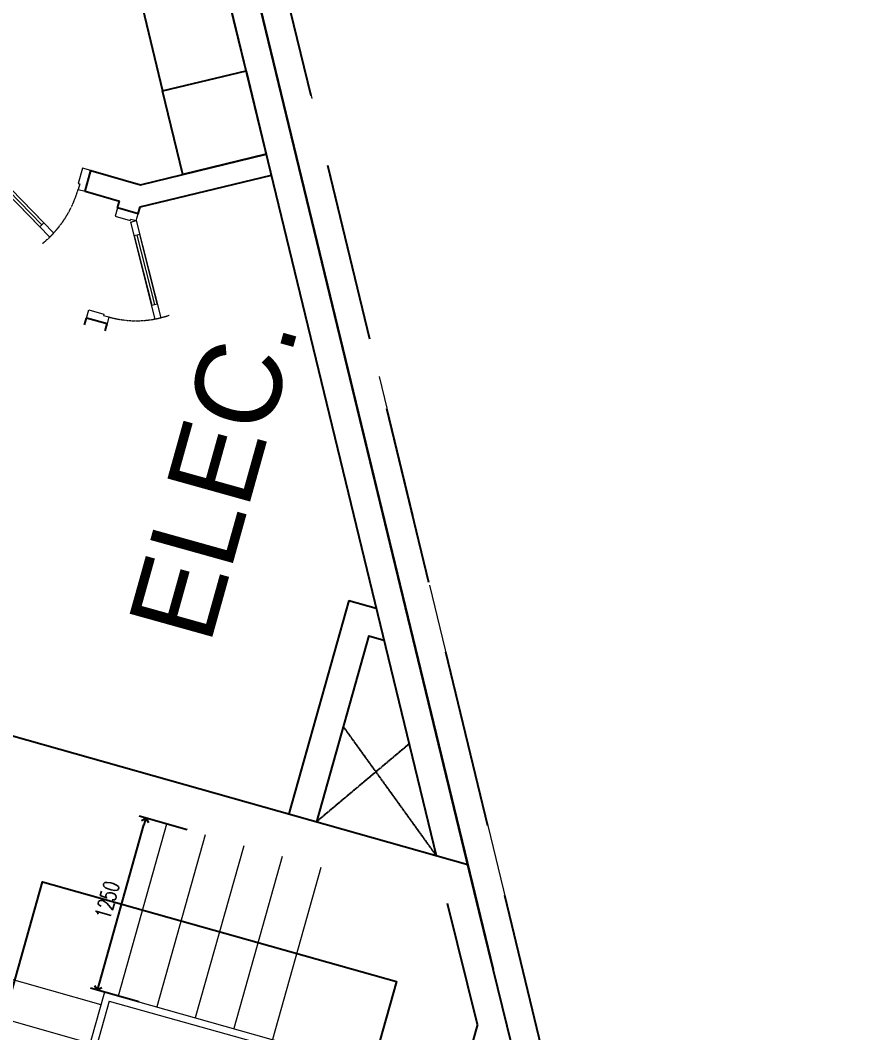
# Model space of a CAD drawing. Header units: millimetres. Extents: x -361611864 to 361244677, y -284134798 to 284403648.
# Drawn here: x -15608 to -9769, y 173992 to 181068 of the extents above; entities that cross this region are included whole.
import ezdxf
from ezdxf.xclip import XClip

# ---------------------------------------------------------------- set-up
doc = ezdxf.new("R2010")
doc.units = ezdxf.units.MM
doc.header["$MEASUREMENT"] = 0
doc.header["$XCLIPFRAME"] = 0
for name, pattern in [('DASH', [0.35, 0.25, -0.1]), ('DASHED2', [0.375, 0.25, -0.125]), ('HIDDEN', [0.375, 0.25, -0.125]), ('Xref_ST_MBDV Cot vach 30.7.2022$0$HIDDEN', [0.375, 0.25, -0.125])]:
    doc.linetypes.add(name, pattern=pattern)
for name, color, linetype in [('220403_HDN_Penthouse Plan$0$A-_FURN----_E-_N', 251, 'Continuous'), ('A-ANNO-ROOM', 50, 'Continuous'), ('A-CORE-OTLN', 160, 'Continuous'), ('A-FLOR-STRS-ARROW', 8, 'Continuous'), ('KT-Tuong', 1, 'Continuous'), ('Xref_NT1+NT2 Cot vach HIGH$0$ccu12-Thay', 7, 'Continuous'), ('Xref_NT1+NT2 Cot vach HIGH$0$KT-Text', 7, 'Continuous'), ('Xref_NT1+NT2_MBDV Cot vach_220729$0$ccu12-Thay', 7, 'Continuous'), ('Xref_ST_MBDV Cot vach 30.7.2022$0$KT-Khuat', 9, 'Xref_ST_MBDV Cot vach 30.7.2022$0$HIDDEN')]:
    doc.layers.add(name, color=color, linetype=linetype)
doc.layers.add('A-COLUMN UPDATE', color=7, linetype='Continuous', true_color=0xff1f1f)
for name, color, linetype, lineweight in [('A-DOOR', 1, 'Continuous', 9), ('CUA', 37, 'Continuous', 13), ('D-building block', 8, 'Continuous', 13), ('KT-Kich thuoc', 159, 'Continuous', 18)]:
    doc.layers.add(name, color=color, linetype=linetype, lineweight=lineweight)
doc.styles.add('220126_HDN_HBA typical plan$0$211210_HDN_HBA_TYPICAL PLAN CORE OPT 1$0$HBA-Text', font='GOTHIC.TTF')
doc.styles.add('Xref_NT1+NT2_MBDV Cot vach_220729$0$xref.N.Cot vach tang N2$0$DIM', font='vnsimli.shx', dxfattribs={"width": 0.7})
doc.dimstyles.new('Xref_NT1+NT2_MBDV Cot vach_220729$0$xref.N.Cot vach tang N2$0$CCU 1-100 A1', dxfattribs={"dimscale": 100, "dimtxt": 2.2, "dimasz": 1, "dimexe": 1, "dimexo": 0, "dimgap": 1, "dimtad": 1, "dimdec": 0, "dimdsep": 46, "dimtxsty": 'Xref_NT1+NT2_MBDV Cot vach_220729$0$xref.N.Cot vach tang N2$0$DIM', "dimblk1": 'Xref_NT1+NT2_MBDV Cot vach_220729$0$xref.N.Cot vach tang N2$0$_ARCHTICK', "dimblk2": 'Xref_NT1+NT2_MBDV Cot vach_220729$0$xref.N.Cot vach tang N2$0$_ARCHTICK', "dimsah": 1, "dimcen": 0, "dimdle": 1, "dimclrd": 256, "dimclre": 256, "dimclrt": 31, "dimadec": 0, "dimazin": 0, "dimtfac": 1, "dimtdec": 0, "dimtix": 1, "dimtmove": 2, "dimatfit": 3, "dimldrblk": 'Xref_NT1+NT2_MBDV Cot vach_220729$0$xref.N.Cot vach tang N2$0$_ARCHTICK', "dimfxl": 8, "dimtolj": 1, "dimarcsym": 0})

# ---------------------------------------------------------------- blocks, each defined once
blk = doc.blocks.new('Xref_NT1+NT2_MBDV Cot vach_220729$0$xref.N.Cot vach tang N2$0$_Open90')
at = {"color": 0, "linetype": 'ByBlock', "lineweight": -2}
for p, q in [((0, 0), (-1, 0)), ((-0.5, 0.5), (0, 0)), ((0, 0), (-0.5, -0.5))]:
    blk.add_line(p, q, dxfattribs=at)
blk = doc.blocks.new('*D236')
at = {"layer": 'Defpoints', "color": 5, "transparency": 16777216}
for p, q in [((-1399.2, -29570.9), (-1736.3, -29476)), ((-2013.4, -30644.6), (-1701.7, -29537.7)), ((-1738, -30774.1), (-2075.1, -30679.2))]:
    blk.add_line(p, q, dxfattribs=at)
at = {"layer": 'Defpoints', "color": 0, "transparency": 16777216}
for p in [(-1688.1, -29489.6), (-1399.2, -29570.9, 0), (-1738, -30774.1, 0)]:
    blk.add_point(p, dxfattribs=at)
at = {"layer": 'Defpoints', "color": 5, "transparency": 16777216, "xscale": 50.00000000000001, "yscale": 50.00000000000001, "zscale": 50.00000000000001}
for p, rotation in [((-1688.1, -29489.6), 74.27272489195731), ((-2026.9, -30692.8), 254.2727248919573)]:
    blk.add_blockref('Xref_NT1+NT2_MBDV Cot vach_220729$0$xref.N.Cot vach tang N2$0$_Open90', p, dxfattribs=dict(at, rotation=rotation))
at = {"layer": 'Defpoints', "color": 5, "transparency": 16777216, "insert": (-1958.6, -30062.7), "char_height": 110, "attachment_point": 5, "rotation": 74.27272, "style": 'Xref_NT1+NT2_MBDV Cot vach_220729$0$xref.N.Cot vach tang N2$0$DIM'}
blk.add_mtext('\\A1;1250', dxfattribs=at)
blk = doc.blocks.new('Xref_NT1+NT2_MBDV Cot vach_220729$0$xref.N.Cot vach tang N2$0$_ARCHTICK')
at = {"color": 0, "linetype": 'ByBlock', "const_width": 0.15}
blk.add_lwpolyline([(-0.5, -0.5), (0.5, 0.5)], dxfattribs=at)
blk = doc.blocks.new('*U240')
blk.add_line((-146.6, 32.7), (-622.9, 307.7))
for points in [[(-50, 0), (-699.5, 375), (-719.5, 340.4), (-70, -34.6)], [(-136.6, 50), (-156.6, 15.4), (-632.9, 290.4), (-612.9, 325)], [(-850, -150), (-790, -150), (-790, -40), (-800, -40), (-800, 0), (-850, 0)], [(0, -150), (-60, -150), (-60, -40), (-50, -40), (-50, 0), (0, 0)]]:
    blk.add_lwpolyline(points, close=True)
at = {"linetype": 'HIDDEN'}
blk.add_arc((-50, 0), 750, 144.95047, 180, dxfattribs=at)
blk = doc.blocks.new('*U196')
blk.add_line((-146.6, -32.7), (-579.6, -282.7))
for points in [[(-800, 150), (-740, 150), (-740, 40), (-750, 40), (-750, 0), (-800, 0)], [(0, 150), (-60, 150), (-60, 40), (-50, 40), (-50, 0), (0, 0)], [(-50, 0), (-656.2, -350), (-676.2, -315.4), (-70, 34.6)], [(-136.6, -50), (-156.6, -15.4), (-589.6, -265.4), (-569.6, -300)]]:
    blk.add_lwpolyline(points, close=True)
at = {"linetype": 'HIDDEN'}
blk.add_arc((-50, 0), 700, 180, 215.04953, dxfattribs=at)
blk = doc.blocks.new('l5 boundary')
at = {"layer": 'A-COLUMN UPDATE', "linetype": 'DASH', "ltscale": 5000}
blk.add_line((12724495.6, 1148611.9, 0), (12719028.2, 1171190.9, 0), dxfattribs=at)
at = {"layer": 'D-building block', "linetype": 'DASHED2', "ltscale": 4000, "elevation": 0}
blk.add_lwpolyline([(12675287.7, 1141794.5), (12681281.8, 1136844.4, 0.564483), (12689366, 1139284.7), (12695085.3, 1159688, -0.123781), (12696854.4, 1162267.1), (12710989.2, 1173749.1, -0.506067), (12719028.2, 1171190.9), (12724495.6, 1148611.9), (12726466.4, 1140043.2, -0.133418), (12726322.8, 1137820.8), (12715910.5, 1101099.3), (12715910.5, 1101099.3, -0.273696), (12693867.3, 1095014.7), (12693867.3, 1095014.7), (12693867.3, 1095014.7), (12693867.3, 1095014.7, -0.156956), (12687715.7, 1098213.8, 0.410793), (12661339.3, 1099105.5)], format="xyb", dxfattribs=at)
blk = doc.blocks.new('A$C300D0CFC')
at = {"layer": '220403_HDN_Penthouse Plan$0$A-_FURN----_E-_N', "extrusion": (-1.55201e-05, -8.32839e-06, 1), "elevation": 0.2}
for points in [[(-1571.3, -24408.2), (-988.1, -24267), (-1129.3, -23683.9), (-1712.5, -23825.1)], [(-846.9, -24850.1), (-1430.1, -24991.4), (-1571.3, -24408.2), (-988.1, -24267)]]:
    blk.add_lwpolyline(points, close=True, dxfattribs=at)
at = {"layer": 'A-CORE-OTLN'}
for p, q in [((-2533.7, -17034.3, 0), (737.8, -30544.7, 0)), ((-2646.3, -17419.3, 0), (339.9, -29751.4, 0)), ((-2762.1, -28874.8), (560.8, -29813.8))]:
    blk.add_line(p, q, dxfattribs=at)
at = {"layer": 'A-CORE-OTLN', "elevation": 0}
for points in [[(628.1, -30932.7), (420.6, -30085.9)], [(738.4, -30542.5), (737.8, -30544.7)], [(628.1, -30932.7), (-165, -33739.4)]]:
    blk.add_lwpolyline(points, dxfattribs=at)
blk.add_lwpolyline([(871.6, -34032.4, 0.022333), (1130.4, -32876.3, 0.086894), (1132.2, -32149.5), (641.8, -30148.5)], format="xyb", dxfattribs=at)
at = {"layer": 'A-DOOR', "extrusion": (-1.34554e-06, -1.62929e-06, 1)}
for p, q in [((-1544, -29531.7, 0), (-1882.5, -30733.7, 0)), ((-1274.5, -29607.6, 0), (-1613, -30809.6, 0)), ((-1005, -29683.5, 0), (-1343.5, -30885.5, 0)), ((-735.5, -29759.4, 0), (-1074, -30961.4, 0)), ((-465.9, -29835.3, 0), (-804.4, -31037.3, 0)), ((-3206.2, -30452.9, 0), (-2003.2, -30792.8, 0)), ((-1978.8, -30706.6, 0), (-2332.1, -31956.8, 0)), ((-1978.8, -30706.6, 0), (-708.5, -31065.6, 0)), ((-3282.3, -30722.3, 0), (-2079.3, -31062.3, 0)), ((-1944.3, -30768.3, 0), (-2270.4, -31922.3, 0)), ((-1944.3, -30768.3, 0), (-721.7, -31112.5, 0))]:
    blk.add_line(p, q, dxfattribs=at)
at = {"layer": 'A-FLOR-STRS-ARROW', "elevation": 0}
blk.add_lwpolyline([(-2914.6, -31719.7), (-2412, -29935.7), (62, -30632.7), (-628.1, -33087.3), (-2406.2, -32584.9)], dxfattribs=at)
at = {"layer": 'KT-Tuong'}
for p, q in [((-1725.9, -25063), (-846.9, -24850.1)), ((-2113.7, -25109.3, 0), (-2073, -24964.9, 0)), ((-2073, -24964.9, 0), (-1725.9, -25063)), ((-1728.8, -25218), (-811.6, -24995.9)), ((-2113.7, -25109.3, 0), (-1873.2, -25177.2)), ((-1886.8, -25225.4), (-1873.2, -25177.2)), ((-1742.4, -25266.1), (-1886.8, -25225.4)), ((-1742.4, -25266.1), (-1728.8, -25218)), ((-2117.9, -26043.3), (-2104.3, -25995.2)), ((-1960, -26036), (-2104.3, -25995.2)), ((-1973.5, -26084.1), (-1960, -26036)), ((-269.1, -27968.6), (-78.8, -28022.4)), ((-130.8, -28215.5), (-24.7, -28245.5))]:
    blk.add_line(p, q, dxfattribs=at)
at = {"layer": 'KT-Tuong', "extrusion": (-1.34554e-06, -1.62929e-06, 1)}
for p, q in [((-269.1, -27968.6, -0.1), (-689.2, -29460.6, -0.1)), ((-130.4, -28213.9, -0.1), (-496.7, -29515, -0.1))]:
    blk.add_line(p, q, dxfattribs=at)
at = {"layer": 'Xref_ST_MBDV Cot vach 30.7.2022$0$KT-Khuat', "linetype": 'Xref_ST_MBDV Cot vach 30.7.2022$0$HIDDEN', "ltscale": 5}
for p, q in [((-309.6, -28850.5, 0), (340.2, -29752.4, 0)), ((-496.7, -29515, -0.1), (152.1, -28970, 0))]:
    blk.add_line(p, q, dxfattribs=at)
at = {"layer": 'CUA', "extrusion": (-1.45956e-05, -5.16527e-05, 1), "rotation": 164.2212203876361}
blk.add_blockref('*U240', (-2931.7, -24878.1, 1.3), dxfattribs=at)
at = {"layer": 'CUA', "extrusion": (-5.16527e-05, 1.45956e-05, 1), "rotation": 74.22122043083151}
blk.add_blockref('*U196', (-1742.4, -25266.1, -0.3), dxfattribs=at)
at = {"layer": 'A-ANNO-ROOM', "extrusion": (1.04121e-06, -2.94176e-07, 1), "insert": (-1507.7, -27008.3), "char_height": 600, "attachment_point": 2, "text_direction": (0.26887, 0.963176, 0), "style": '220126_HDN_HBA typical plan$0$211210_HDN_HBA_TYPICAL PLAN CORE OPT 1$0$HBA-Text'}
blk.add_mtext_dynamic_manual_height_columns('{\\C2;ELEC.}', width=2474.583, gutter_width=6.25, heights=[0], dxfattribs=at)
at = {"layer": 'Defpoints', "color": 5}
dim = blk.add_aligned_dim(p1=(-1738, -30774.1, 0), p2=(-1399.2, -29570.9, 0), distance=300.1, dimstyle='Xref_NT1+NT2_MBDV Cot vach_220729$0$xref.N.Cot vach tang N2$0$CCU 1-100 A1', override={"dimscale": 50, "dimblk1": 'Xref_NT1+NT2_MBDV Cot vach_220729$0$xref.N.Cot vach tang N2$0$_Open90', "dimblk2": 'Xref_NT1+NT2_MBDV Cot vach_220729$0$xref.N.Cot vach tang N2$0$_Open90', "dimclrd": 5, "dimclre": 5, "dimclrt": 5, "dimlwd": 65535, "dimlwe": 65535}, dxfattribs=at)
dim.commit()
dim.dimension.update_dxf_attribs({"geometry": '*D236', "text_midpoint": (-1958.6, -30062.7, 0)})

msp = doc.modelspace()

# ---------------------------------------------------------------- hatches: boundary and pattern name
at = {"layer": 'KT-Kich thuoc', "true_color": 0x20af0d}
h = msp.add_hatch(dxfattribs=at)
h.set_pattern_fill('CROSS', color=84, scale=1000)
edge = h.paths.add_edge_path()
edge.add_line((-27841.7, 187198.4), (-25783.3, 194482.1))
edge.add_arc((-21472.1, 193263.7), 4480, 142.86855, 164.2191, ccw=False)
edge.add_line((-25043.8, 195968.1), (-25339.7, 196051.7))
edge.add_line((-25339.7, 196051.7), (-26090.9, 196263.9))
edge.add_line((-26090.9, 196263.9), (-38906.7, 185379.8))
edge.add_arc((-36226.1, 181786.4), 4483.1, 126.72199, 164.45795)
edge.add_line((-40545.3, 182987.6), (-46258.3, 162606.7))
edge.add_arc((-51423.2, 163929.6), 5331.6, 337.80778, 345.63349, ccw=False)
edge.add_line((-46486.5, 161915.7), (-35837.6, 158906.6))
edge.add_line((-35837.6, 158906.6), (-35728.7, 159292.1))
edge.add_line((-35728.7, 159292.1), (-30995.8, 176035.3))
edge.add_line((-30995.8, 176035.3), (-30995.7, 176035.6))
edge.add_line((-30995.7, 176035.6), (-30996.4, 176035.8))
edge.add_line((-30996.4, 176035.8), (-27841.7, 187198.4))
edge = h.paths.add_edge_path(flags=17)
edge.add_line((-35897.2, 158923.5), (-46486.5, 161915.7))
edge.add_arc((-51423.2, 163929.6), 5331.6, 266.20997, 337.80778, ccw=False)
edge.add_line((-51775.6, 158609.6), (-45981.2, 153824.7))
edge.add_arc((-50130.6, 148898.6), 6440.9, -19.68678, 49.89155, ccw=False)
edge.add_line((-44066.3, 146728.8), (-39617.6, 145530.5))
edge.add_line((-39617.6, 145530.5), (-35897.2, 158923.5))
edge = h.paths.add_edge_path()
edge.add_line((-11676.2, 172694.8), (-25135.4, 125063.5))
edge.add_arc((-29150.2, 125739.4), 4071.3, 275.86225, 350.44294, ccw=False)
edge.add_line((-28734.4, 121689.4), (-41042.9, 120522.6))
edge.add_arc((-41412.1, 124515.4), 4009.8, 170.50372, 275.2823, ccw=False)
edge.add_line((-45366.9, 125176.9), (-42950.9, 133727.1))
edge.add_line((-42950.9, 133727.1), (-46691.1, 134784))
edge.add_line((-46691.1, 134784), (-50171.7, 130569.3))
edge.add_arc((-52177.3, 132225.6), 2601, 230.44883, 320.44884, ccw=False)
edge.add_line((-53833.5, 130220), (-62009.4, 136972))
edge.add_line((-62009.4, 136972), (-62571, 136918.5))
edge.add_line((-62571, 136918.5), (-72783.8, 124547.2))
edge.add_arc((-61935.7, 108739.9), 19171.6, 43.41237, 124.4606, ccw=False)
edge.add_arc((-40250.6, 129594.6), 10916.1, 224.70601, 242.58537)
edge.add_arc((-36103.9, 141714.5), 23660.5, 247.18955, 269.61041)
edge.add_arc((-36264.8, 140107), 22052.5, 270, 292.15763)
edge.add_arc((-36264.8, 140107), 22052.5, 292.15763, 315.78552)
edge.add_line((-20459, 124728.8), (-10071.2, 161364))
edge.add_arc((-13707.8, 162619.8), 3847.2, 340.94912, 371.4287)
edge.add_arc((-136641.3, 144535.3), 128098.6, 8.460518, 12.698861)

# ---------------------------------------------------------------- linework, layer by layer
at = {"layer": 'Xref_NT1+NT2 Cot vach HIGH$0$ccu12-Thay', "elevation": 0}
msp.add_lwpolyline([(-25270.8, 124584.2), (-12203.3, 170829.2, 0.024688), (-11911.3, 172105.6, 0.086894), (-11909.5, 172832.5), (-12399.9, 174833.5), (-17117.9, 194318.1, 0.771545), (-25783.3, 194482.1), (-39617.6, 145530.5)], format="xyb", dxfattribs=at)
at = {"layer": 'Xref_NT1+NT2_MBDV Cot vach_220729$0$ccu12-Thay', "elevation": 0}
msp.add_lwpolyline([(-25270.8, 124584.2), (-12203.3, 170829.2, 0.024688), (-11911.3, 172105.6, 0.086894), (-11909.5, 172832.5), (-12399.9, 174833.5), (-17118, 194318.1, 0.771545), (-25783.3, 194482.1), (-39617.6, 145530.5)], format="xyb", dxfattribs=at)

# ---------------------------------------------------------------- block references
at = {"layer": 'A-COLUMN UPDATE'}
ref = msp.add_blockref('l5 boundary', (-12736012.2, -976576.5, 0), dxfattribs=at)
XClip(ref).set_block_clipping_path([(12616573.6647817492, 1074046.9545715628), (12772258.6647817492, 1180100.4545715628)])
at = {"layer": 'Xref_NT1+NT2 Cot vach HIGH$0$KT-Text'}
msp.add_blockref('A$C300D0CFC', (-13041.7, 204982), dxfattribs=at)

doc.saveas('drawing.dxf')
